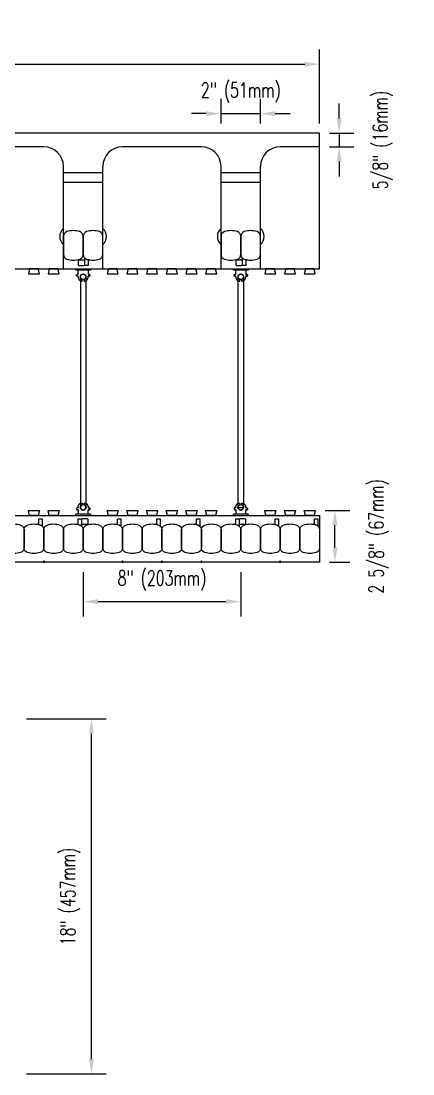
# Model space of a CAD drawing. Header units: inches. Extents: x 434.7 to 494.2, y 240.4 to 298.6.
# Drawn here: x 474.3 to 494.2, y 243.7 to 297.1 of the extents above; entities that cross this region are included whole.
import ezdxf

# ---------------------------------------------------------------- set-up
doc = ezdxf.new("R2010")
doc.units = ezdxf.units.IN
doc.header["$MEASUREMENT"] = 0
for name, color, linetype in [('HATCH', 12, 'Continuous'), ('line25', 2, 'Continuous'), ('LINE50', 5, 'Continuous'), ('LINE9', 9, 'Continuous'), ('TEXT', 4, 'Continuous')]:
    doc.layers.add(name, color=color, linetype=linetype)
doc.styles.add('DIM', font='romans.shx', dxfattribs={"width": 0.7})
doc.dimstyles.new('ext_8', dxfattribs={"dimscale": 8, "dimtxt": 0.09375, "dimasz": 0.09375, "dimexe": 0.09375, "dimexo": 0.0625, "dimgap": 0.0625, "dimtad": 1, "dimdec": 3, "dimzin": 3, "dimdsep": 46, "dimlunit": 4, "dimtxsty": 'DIM', "dimcen": 0.09, "dimdle": 0.09375, "dimclrt": 4, "dimadec": 0, "dimazin": 0, "dimtfac": 1, "dimtdec": 3, "dimtmove": 2, "dimatfit": 3, "dimfxl": 0.09375, "dimfrac": 2, "dimtolj": 1, "dimtzin": 0, "dimarcsym": 0})

# ---------------------------------------------------------------- blocks, each defined once
blk = doc.blocks.new('*D36')
at = {"layer": 'Defpoints', "color": 0, "transparency": 16777216}
for p in [(489.428, 291.365), (489.428, 290.677), (490.419, 290.677)]:
    blk.add_point(p, dxfattribs=at)
at = {"layer": 'TEXT', "color": 0, "lineweight": -2, "transparency": 16777216}
for p, q in [((490.419, 292.115), (490.419, 292.865)), ((489.928, 291.365), (491.169, 291.365)), ((490.419, 291.365), (490.419, 290.677)), ((489.928, 290.677), (491.169, 290.677)), ((490.419, 289.927), (490.419, 289.177))]:
    blk.add_line(p, q, dxfattribs=at)
at = {"layer": 'TEXT', "color": 0, "transparency": 16777216}
for points in [[(490.294, 292.115), (490.544, 292.115), (490.419, 291.365)], [(490.294, 289.927), (490.544, 289.927), (490.419, 290.677)]]:
    blk.add_solid(points, dxfattribs=at)
at = {"layer": 'TEXT', "color": 4, "transparency": 16777216, "insert": (492.633, 291.021), "char_height": 0.75, "attachment_point": 5, "rotation": 90, "style": 'DIM'}
blk.add_mtext('\\A1;5/8" (16mm)', dxfattribs=at)
blk = doc.blocks.new('*D37')
at = {"layer": 'Defpoints', "color": 0, "transparency": 16777216}
for p in [(489.209, 272.24), (490.209, 272.24), (489.428, 269.615)]:
    blk.add_point(p, dxfattribs=at)
at = {"layer": 'TEXT', "color": 0, "lineweight": -2, "transparency": 16777216}
for p, q in [((489.709, 272.24), (490.959, 272.24)), ((490.209, 270.365), (490.209, 271.49)), ((489.928, 269.615), (490.959, 269.615))]:
    blk.add_line(p, q, dxfattribs=at)
at = {"layer": 'TEXT', "color": 0, "transparency": 16777216}
for points in [[(490.084, 271.49), (490.334, 271.49), (490.209, 272.24)], [(490.084, 270.365), (490.334, 270.365), (490.209, 269.615)]]:
    blk.add_solid(points, dxfattribs=at)
at = {"layer": 'TEXT', "color": 4, "transparency": 16777216, "insert": (492.424, 270.927), "char_height": 0.75, "attachment_point": 5, "rotation": 90, "style": 'DIM'}
blk.add_mtext('\\A1;2 5/8" (67mm)', dxfattribs=at)
blk = doc.blocks.new('*D29')
at = {"layer": 'Defpoints', "color": 0, "transparency": 16777216}
for p in [(486.428, 292.358), (484.428, 291.365), (486.428, 291.365)]:
    blk.add_point(p, dxfattribs=at)
at = {"layer": 'TEXT', "color": 0, "lineweight": -2, "transparency": 16777216}
for p, q in [((484.428, 291.865), (484.428, 293.108)), ((486.428, 291.865), (486.428, 293.108)), ((483.678, 292.358), (482.928, 292.358)), ((484.428, 292.358), (486.428, 292.358)), ((487.178, 292.358), (487.928, 292.358))]:
    blk.add_line(p, q, dxfattribs=at)
at = {"layer": 'TEXT', "color": 0, "transparency": 16777216}
for points in [[(483.678, 292.483), (483.678, 292.233), (484.428, 292.358)], [(487.178, 292.483), (487.178, 292.233), (486.428, 292.358)]]:
    blk.add_solid(points, dxfattribs=at)
at = {"layer": 'TEXT', "color": 4, "transparency": 16777216, "insert": (485.428, 293.43), "char_height": 0.75, "attachment_point": 5, "style": 'DIM'}
blk.add_mtext('\\A1;2" (51mm)', dxfattribs=at)
blk = doc.blocks.new('*D38')
at = {"layer": 'Defpoints', "color": 0, "transparency": 16777216}
for p in [(489.428, 294.863), (441.428, 291.365), (489.428, 291.365)]:
    blk.add_point(p, dxfattribs=at)
at = {"layer": 'TEXT', "color": 0, "lineweight": -2, "transparency": 16777216}
for p, q in [((441.428, 291.865), (441.428, 295.613)), ((489.428, 291.865), (489.428, 295.613)), ((442.178, 294.863), (488.678, 294.863))]:
    blk.add_line(p, q, dxfattribs=at)
at = {"layer": 'TEXT', "color": 0, "transparency": 16777216}
for points in [[(442.178, 294.988), (442.178, 294.738), (441.428, 294.863)], [(488.678, 294.988), (488.678, 294.738), (489.428, 294.863)]]:
    blk.add_solid(points, dxfattribs=at)
at = {"layer": 'TEXT', "color": 4, "transparency": 16777216, "insert": (465.428, 295.935), "char_height": 0.75, "attachment_point": 5, "style": 'DIM'}
blk.add_mtext('\\A1;48" (1219mm)', dxfattribs=at)
blk = doc.blocks.new('*D32')
at = {"layer": 'Defpoints', "color": 0, "transparency": 16777216}
for p in [(477.428, 269.615), (485.428, 269.615), (485.428, 267.615)]:
    blk.add_point(p, dxfattribs=at)
at = {"layer": 'TEXT', "color": 0, "lineweight": -2, "transparency": 16777216}
for p, q in [((477.428, 269.115), (477.428, 266.865)), ((485.428, 269.115), (485.428, 266.865)), ((478.178, 267.615), (484.678, 267.615))]:
    blk.add_line(p, q, dxfattribs=at)
at = {"layer": 'TEXT', "color": 0, "transparency": 16777216}
for points in [[(478.178, 267.74), (478.178, 267.49), (477.428, 267.615)], [(484.678, 267.74), (484.678, 267.49), (485.428, 267.615)]]:
    blk.add_solid(points, dxfattribs=at)
at = {"layer": 'TEXT', "color": 4, "transparency": 16777216, "insert": (481.428, 268.686), "char_height": 0.75, "attachment_point": 5, "style": 'DIM'}
blk.add_mtext('\\A1;8" (203mm)', dxfattribs=at)
blk = doc.blocks.new('*D34')
at = {"layer": 'Defpoints', "color": 0, "transparency": 16777216}
for p in [(474.053, 261.667), (477.847, 261.667), (474.053, 243.667)]:
    blk.add_point(p, dxfattribs=at)
at = {"layer": 'TEXT', "color": 0, "lineweight": -2, "transparency": 16777216}
for p, q in [((474.553, 261.667), (478.597, 261.667)), ((477.847, 244.417), (477.847, 260.917)), ((474.553, 243.667), (478.597, 243.667))]:
    blk.add_line(p, q, dxfattribs=at)
at = {"layer": 'TEXT', "color": 0, "transparency": 16777216}
for points in [[(477.722, 260.917), (477.972, 260.917), (477.847, 261.667)], [(477.722, 244.417), (477.972, 244.417), (477.847, 243.667)]]:
    blk.add_solid(points, dxfattribs=at)
at = {"layer": 'TEXT', "color": 4, "transparency": 16777216, "insert": (476.775, 252.667), "char_height": 0.75, "attachment_point": 5, "rotation": 90, "style": 'DIM'}
blk.add_mtext('\\A1;18" (457mm)', dxfattribs=at)
blk = doc.blocks.new('WEB_12_CENTRE_TOP')
for p, q in [((11.688, 0.141), (0, 0.141)), ((11.688, -0.141), (0, -0.141))]:
    blk.add_line(p, q)
for centre in [(0, 0), (11.688, 0)]:
    blk.add_circle(centre, 0.141)
blk = doc.blocks.new('Connector')
blk.add_point((0.271, 0))
at = {"layer": 'LINE9'}
for p, q in [((0, 0.375), (0, -0.375)), ((0.062, -0.375), (0.062, 0.375)), ((0.281, 0.25), (0.062, 0.25))]:
    blk.add_line(p, q, dxfattribs=at)
for points, weights in [([(0.007, 0.375), (0.004, 0.375), (0, 0.375)], [1, 0.972587069138, 0.950305488115]), ([(0.327, 0.343), (0.308, 0.343), (0.281, 0.317), (0.281, 0.297)], [1, 0.85355339, 0.85355339, 1]), ([(0.328, 0.343), (0.327, 0.343), (0.327, 0.343)], [1, 0.70710678, 1]), ([(0.375, 0.297), (0.375, 0.317), (0.348, 0.343), (0.329, 0.343)], [1, 0.85355339, 0.85355339, 1]), ([(0.406, 0.25), (0.546, 0.25), (0.619, 0.131)], [0.958404415409, 0.794674173519, 0.864651571113]), ([(0.619, 0.052), (0.612, 0.049), (0.604, 0.049)], [0.83615024178, 0.892081430621, 1]), ([(0, -0.375), (0.004, -0.375), (0.007, -0.375)], [0.950305488115, 0.972587069138, 1]), ([(0.281, -0.297), (0.281, -0.317), (0.308, -0.343), (0.327, -0.343)], [1, 0.85355339, 0.85355339, 1]), ([(0.327, -0.343), (0.281, -0.343), (0.281, -0.297)], [1, 0.70710678, 1]), ([(0.329, -0.343), (0.348, -0.343), (0.375, -0.317), (0.375, -0.297)], [1, 0.85355339, 0.85355339, 1]), ([(0.375, -0.297), (0.375, -0.343), (0.329, -0.343)], [1, 0.70710678, 1]), ([(0.619, -0.131), (0.546, -0.25), (0.406, -0.25)], [0.864651574428, 0.794674169686, 0.958404415195]), ([(0.604, -0.049), (0.612, -0.049), (0.619, -0.052)], [1, 0.89208144177, 0.836150253337])]:
    blk.add_rational_spline(points, weights, degree=2, dxfattribs=at)
for points, degree in [([(0, 0.375), (0.002, 0.375), (0.005, 0.375), (0.007, 0.375)], 3), ([(0.007, 0.375), (0.021, 0.375), (0.051, 0.375), (0.062, 0.375), (0.062, 0.375)], 3), ([(0.281, 0.25), (0.281, 0.297)], 1), ([(0.327, 0.343), (0.327, 0.343), (0.328, 0.343), (0.328, 0.343)], 3), ([(0.328, 0.343), (0.329, 0.343), (0.329, 0.343), (0.329, 0.343)], 3), ([(0.375, 0.25), (0.375, 0.297)], 1), ([(0.406, 0.25), (0.375, 0.25)], 1), ([(0.406, 0.25), (0.406, 0.25)], 1), ([(0.406, 0.25), (0.406, 0.25)], 1), ([(0.406, 0.25), (0.406, 0.25)], 1), ([(0.406, 0.25), (0.406, 0.25)], 1), ([(0.406, 0.25), (0.406, 0.25)], 1), ([(0.406, 0.25), (0.406, 0.25)], 1), ([(0.406, 0.25), (0.406, 0.25)], 1), ([(0.406, 0.25), (0.406, 0.25)], 1), ([(0.406, 0.25), (0.406, 0.25)], 1), ([(0.406, 0.25), (0.406, 0.25)], 1), ([(0.406, 0.25), (0.406, 0.25)], 1), ([(0.406, 0.25), (0.406, 0.25)], 1), ([(0.406, 0.25), (0.406, 0.25)], 1), ([(0.406, 0.25), (0.406, 0.25)], 1), ([(0.406, 0.25), (0.406, 0.25)], 1), ([(0.406, 0.25), (0.406, 0.25)], 1), ([(0.406, 0.25), (0.406, 0.25)], 1), ([(0.406, 0.25), (0.406, 0.25)], 1), ([(0.406, 0.25), (0.406, 0.25)], 1), ([(0.406, 0.25), (0.406, 0.25)], 1), ([(0.406, 0.25), (0.406, 0.25)], 1), ([(0.406, 0.25), (0.406, 0.25)], 1), ([(0.406, 0.25), (0.406, 0.25)], 1), ([(0.406, 0.25), (0.406, 0.25)], 1), ([(0.604, 0.049), (0.532, 0.049)], 1), ([(0.532, 0.049), (0.532, 0.049)], 1), ([(0.532, 0.049), (0.532, 0.049)], 1), ([(0.532, 0.049), (0.532, 0.049)], 1), ([(0.532, 0.049), (0.532, 0.049)], 1), ([(0.532, 0.049), (0.532, 0.049)], 1), ([(0.532, 0.049), (0.532, 0.049)], 1), ([(0.532, 0.049), (0.532, 0.049)], 1), ([(0.532, 0.049), (0.532, 0.049)], 1), ([(0.532, 0.049), (0.532, 0.049)], 1), ([(0.532, 0.049), (0.532, 0.049)], 1), ([(0.604, 0.049), (0.609, 0.049), (0.614, 0.05), (0.619, 0.052)], 3), ([(0.604, 0.049), (0.604, 0.049)], 1), ([(0.604, 0.049), (0.604, 0.049)], 1), ([(0.604, 0.049), (0.604, 0.049)], 1), ([(0.604, 0.049), (0.604, 0.049)], 1), ([(0.619, 0.131), (0.619, 0.052)], 1), ([(0.619, 0.131), (0.619, 0.131)], 1), ([(0.619, 0.131), (0.619, 0.131)], 1), ([(0.619, 0.131), (0.619, 0.131)], 1), ([(0.619, 0.131), (0.619, 0.131)], 1), ([(0.007, -0.375), (0.005, -0.375), (0.002, -0.375), (0, -0.375)], 3), ([(0.062, -0.375), (0.062, -0.375), (0.051, -0.375), (0.021, -0.375), (0.007, -0.375)], 3), ([(0.062, -0.25), (0.281, -0.25)], 1), ([(0.281, -0.297), (0.281, -0.25)], 1), ([(0.281, -0.25), (0.281, -0.297)], 1), ([(0.328, -0.343), (0.328, -0.343), (0.327, -0.343), (0.327, -0.343)], 3), ([(0.329, -0.343), (0.329, -0.343), (0.329, -0.343), (0.328, -0.343)], 3), ([(0.375, -0.25), (0.375, -0.297)], 1), ([(0.375, -0.297), (0.375, -0.25)], 1), ([(0.406, -0.25), (0.375, -0.25)], 1), ([(0.406, -0.25), (0.406, -0.25)], 1), ([(0.406, -0.25), (0.406, -0.25)], 1), ([(0.406, -0.25), (0.406, -0.25)], 1), ([(0.406, -0.25), (0.406, -0.25)], 1), ([(0.406, -0.25), (0.406, -0.25)], 1), ([(0.406, -0.25), (0.406, -0.25)], 1), ([(0.406, -0.25), (0.406, -0.25)], 1), ([(0.406, -0.25), (0.406, -0.25)], 1), ([(0.406, -0.25), (0.406, -0.25)], 1), ([(0.406, -0.25), (0.406, -0.25)], 1), ([(0.406, -0.25), (0.406, -0.25)], 1), ([(0.532, -0.049), (0.604, -0.049)], 1), ([(0.604, -0.049), (0.58, -0.049), (0.556, -0.049), (0.532, -0.049)], 3), ([(0.532, -0.049), (0.532, -0.049)], 1), ([(0.532, -0.049), (0.532, -0.049)], 1), ([(0.532, -0.049), (0.532, -0.049)], 1), ([(0.532, -0.049), (0.532, -0.049)], 1), ([(0.619, -0.052), (0.614, -0.05), (0.609, -0.049), (0.604, -0.049)], 3), ([(0.604, -0.049), (0.604, -0.049)], 1), ([(0.604, -0.049), (0.604, -0.049)], 1), ([(0.604, -0.049), (0.604, -0.049)], 1), ([(0.604, -0.049), (0.604, -0.049)], 1), ([(0.604, -0.049), (0.604, -0.049)], 1), ([(0.604, -0.049), (0.604, -0.049)], 1), ([(0.604, -0.049), (0.604, -0.049)], 1), ([(0.604, -0.049), (0.604, -0.049)], 1), ([(0.619, -0.052), (0.619, -0.131)], 1), ([(0.619, -0.131), (0.619, -0.131)], 1), ([(0.619, -0.131), (0.619, -0.131)], 1), ([(0.619, -0.131), (0.619, -0.131)], 1), ([(0.619, -0.131), (0.619, -0.131)], 1)]:
    blk.add_open_spline(points, degree=degree, dxfattribs=at)
for points, weights, knots in [([(0.062, 0.375), (0.062, 0.375), (0.046, 0.375), (0.03, 0.375), (0.007, 0.375)], [0.868718858569, 0.861102746415, 1, 0.861102734288, 0.868718859898], [0, 0, 0, 0.5, 0.5, 1, 1, 1]), ([(0.532, 0.049), (0.472, 0.203), (0.333, 0.113), (0.157, 0), (0.333, -0.113), (0.472, -0.203), (0.532, -0.049)], [0.899508922286, 0.599718215298, 1, 0.54226024, 1, 0.599718224335, 0.899508908749], [0, 0, 0, 0.318112, 0.318112, 0.681888, 0.681888, 1, 1, 1]), ([(0.007, -0.375), (0.03, -0.375), (0.046, -0.375), (0.062, -0.375), (0.062, -0.375)], [0.868718859319, 0.861102739573, 1, 0.861102742958, 0.868718858948], [0, 0, 0, 0.5, 0.5, 1, 1, 1])]:
    blk.add_rational_spline(points, weights, degree=2, knots=knots, dxfattribs=at)

msp = doc.modelspace()

# ---------------------------------------------------------------- linework, layer by layer
at = {"layer": 'HATCH'}
for p, q in [((478.4282, 289.3648), (476.4282, 289.3648)), ((486.4282, 289.3648), (484.4282, 289.3648)), ((478.4282, 288.8648), (476.4282, 288.8648)), ((486.4282, 288.8648), (484.4282, 288.8648))]:
    msp.add_line(p, q, dxfattribs=at)
at = {"layer": 'line25'}
for p, q in [((475.4282, 290.6773), (471.4282, 290.6773)), ((483.4282, 290.6773), (479.4282, 290.6773)), ((489.4282, 290.6773), (487.4282, 290.6773)), ((476.4282, 284.4898), (476.4282, 289.6773)), ((478.4282, 284.4898), (478.4282, 289.6773)), ((484.4282, 284.4898), (484.4282, 289.6773)), ((486.4282, 284.4898), (486.4282, 289.6773)), ((441.4282, 284.4898), (489.4282, 284.4898)), ((485.3225, 272.3958), (485.5338, 272.3958)), ((441.4282, 271.9898), (489.4282, 271.9898))]:
    msp.add_line(p, q, dxfattribs=at)
for points in [[(474.7093, 284.4898), (474.647, 284.2398), (475.2093, 284.2398), (475.147, 284.4898)], [(475.7093, 284.4898), (475.647, 284.2398), (476.2093, 284.2398), (476.147, 284.4898)], [(478.7093, 284.4898), (478.647, 284.2398), (479.2093, 284.2398), (479.147, 284.4898)], [(479.7093, 284.4898), (479.647, 284.2398), (480.2093, 284.2398), (480.147, 284.4898)], [(480.7093, 284.4898), (480.647, 284.2398), (481.2093, 284.2398), (481.147, 284.4898)], [(481.7093, 284.4898), (481.647, 284.2398), (482.2093, 284.2398), (482.147, 284.4898)], [(482.7093, 284.4898), (482.647, 284.2398), (483.2093, 284.2398), (483.147, 284.4898)], [(483.7093, 284.4898), (483.647, 284.2398), (484.2093, 284.2398), (484.147, 284.4898)], [(486.7093, 284.4898), (486.647, 284.2398), (487.2093, 284.2398), (487.147, 284.4898)], [(487.7093, 284.4898), (487.647, 284.2398), (488.2093, 284.2398), (488.147, 284.4898)], [(488.7093, 284.4898), (488.647, 284.2398), (489.2093, 284.2398), (489.147, 284.4898)], [(474.7093, 271.9898), (474.647, 272.2398), (475.2093, 272.2398), (475.147, 271.9898)], [(475.7093, 271.9898), (475.647, 272.2398), (476.2093, 272.2398), (476.147, 271.9898)], [(478.7093, 271.9898), (478.647, 272.2398), (479.2093, 272.2398), (479.147, 271.9898)], [(479.7093, 271.9898), (479.647, 272.2398), (480.2093, 272.2398), (480.147, 271.9898)], [(480.7093, 271.9898), (480.647, 272.2398), (481.2093, 272.2398), (481.147, 271.9898)], [(481.7093, 271.9898), (481.647, 272.2398), (482.2093, 272.2398), (482.147, 271.9898)], [(482.7093, 271.9898), (482.647, 272.2398), (483.2093, 272.2398), (483.147, 271.9898)], [(483.7093, 271.9898), (483.647, 272.2398), (484.2093, 272.2398), (484.147, 271.9898)], [(486.7093, 271.9898), (486.647, 272.2398), (487.2093, 272.2398), (487.147, 271.9898)], [(487.7093, 271.9898), (487.647, 272.2398), (488.2093, 272.2398), (488.147, 271.9898)], [(488.7093, 271.9898), (488.647, 272.2398), (489.2093, 272.2398), (489.147, 271.9898)]]:
    msp.add_lwpolyline(points, close=True, dxfattribs=at)
for centre, start, end in [((475.4282, 289.6773), 0, 90), ((479.4282, 289.6773), 90, 180), ((483.4282, 289.6773), 0, 90), ((487.4282, 289.6773), 90, 180)]:
    msp.add_arc(centre, 1, start, end, dxfattribs=at)
at = {"layer": 'LINE50'}
for p, q in [((489.4282, 291.3648), (441.4282, 291.3648)), ((489.4282, 284.4898), (489.4282, 291.3648)), ((489.4282, 271.9898), (489.4282, 269.6148)), ((489.4282, 269.6148), (441.4282, 269.6148))]:
    msp.add_line(p, q, dxfattribs=at)
at = {"layer": 'LINE9'}
for points in [[(476.6012, 284.9789, 0.1576708), (477.2551, 284.9789, 0.3253046), (477.4282, 285.2167), (477.4282, 286.1379, 0.3253046), (477.2551, 286.3758, 0.1576708), (476.6012, 286.3758, 0.3253046), (476.4282, 286.1379), (476.4282, 285.2167, 0.3253046)], [(477.6012, 284.9789, 0.1576708), (478.2551, 284.9789, 0.3253046), (478.4282, 285.2167), (478.4282, 286.1379, 0.3253046), (478.2551, 286.3758, 0.1576708), (477.6012, 286.3758, 0.3253046), (477.4282, 286.1379), (477.4282, 285.2167, 0.3253046)], [(484.6012, 284.9789, 0.1576708), (485.2551, 284.9789, 0.3253046), (485.4282, 285.2167), (485.4282, 286.1379, 0.3253046), (485.2551, 286.3758, 0.1576708), (484.6012, 286.3758, 0.3253046), (484.4282, 286.1379), (484.4282, 285.2167, 0.3253046)], [(485.6012, 284.9789, 0.1576708), (486.2551, 284.9789, 0.3253046), (486.4282, 285.2167), (486.4282, 286.1379, 0.3253046), (486.2551, 286.3758, 0.1576708), (485.6012, 286.3758, 0.3253046), (485.4282, 286.1379), (485.4282, 285.2167, 0.3253046)], [(477.2366, 284.6583), (477.4489, 284.6583, 0.4142136), (477.5114, 284.7208), (477.5114, 284.8733, 0.4142136), (477.4489, 284.9358), (477.2366, 284.9358, 0.4142136), (477.1741, 284.8733), (477.1741, 284.7208, 0.4142136)], [(477.6012, 284.9789, 0.0372667), (477.7549, 284.9415, 0.4630356), (477.6822, 284.8799), (477.6822, 284.6583), (477.5114, 284.6583), (477.5114, 285.0044, 0.1890024), (477.4948, 285.0468, 0.1284074)], [(485.2366, 284.6583), (485.4489, 284.6583, 0.4142136), (485.5114, 284.7208), (485.5114, 284.8733, 0.4142136), (485.4489, 284.9358), (485.2366, 284.9358, 0.4142136), (485.1741, 284.8733), (485.1741, 284.7208, 0.4142136)], [(485.6012, 284.9789, 0.0372667), (485.7549, 284.9415, 0.4630356), (485.6822, 284.8799), (485.6822, 284.6583), (485.5114, 284.6583), (485.5114, 285.0044, 0.1890024), (485.4948, 285.0468, 0.1284074)], [(475.2551, 271.5008, 0.0372667), (475.1014, 271.5381, 0.4630356), (475.1741, 271.5998), (475.1741, 271.8214), (475.3449, 271.8214), (475.3449, 271.4753, 0.1890024), (475.3616, 271.4328, 0.1284074)], [(477.2551, 271.5008, 0.0372667), (477.1014, 271.5381, 0.4630356), (477.1741, 271.5998), (477.1741, 271.8214), (477.3449, 271.8214), (477.3449, 271.4753, 0.1890024), (477.3616, 271.4328, 0.1284074)], [(477.3449, 271.6064, 0.4142136), (477.4074, 271.5439), (477.6197, 271.5439, 0.4142136), (477.6822, 271.6064), (477.6822, 271.7589, 0.4142136), (477.6197, 271.8214), (477.4074, 271.8214, 0.4142136), (477.3449, 271.7589)], [(479.2551, 271.5008, 0.0372667), (479.1014, 271.5381, 0.4630356), (479.1741, 271.5998), (479.1741, 271.8214), (479.3449, 271.8214), (479.3449, 271.4753, 0.1890024), (479.3616, 271.4328, 0.1284074)], [(481.2551, 271.5008, 0.0372667), (481.1014, 271.5381, 0.4630356), (481.1741, 271.5998), (481.1741, 271.8214), (481.3449, 271.8214), (481.3449, 271.4753, 0.1890024), (481.3616, 271.4328, 0.1284074)], [(483.2551, 271.5008, 0.0372667), (483.1014, 271.5381, 0.4630356), (483.1741, 271.5998), (483.1741, 271.8214), (483.3449, 271.8214), (483.3449, 271.4753, 0.1890024), (483.3616, 271.4328, 0.1284074)], [(485.2551, 271.5008, 0.0372667), (485.1014, 271.5381, 0.4630356), (485.1741, 271.5998), (485.1741, 271.8214), (485.3449, 271.8214), (485.3449, 271.4753, 0.1890024), (485.3616, 271.4328, 0.1284074)], [(485.3449, 271.6064, 0.4142136), (485.4074, 271.5439), (485.6197, 271.5439, 0.4142136), (485.6822, 271.6064), (485.6822, 271.7589, 0.4142136), (485.6197, 271.8214), (485.4074, 271.8214, 0.4142136), (485.3449, 271.7589)], [(487.2551, 271.5008, 0.0372667), (487.1014, 271.5381, 0.4630356), (487.1741, 271.5998), (487.1741, 271.8214), (487.3449, 271.8214), (487.3449, 271.4753, 0.1890024), (487.3616, 271.4328, 0.1284074)], [(489.2551, 271.5008, 0.0372667), (489.1014, 271.5381, 0.4630356), (489.1741, 271.5998), (489.1741, 271.8214), (489.3449, 271.8214), (489.3449, 271.4753, 0.1890024), (489.3616, 271.4328, 0.1284074)], [(473.6012, 271.5008, -0.1576708), (474.2551, 271.5008, -0.3253046), (474.4282, 271.2629), (474.4282, 270.3417, -0.3253046), (474.2551, 270.1039, -0.1576708), (473.6012, 270.1039, -0.3253046), (473.4282, 270.3417), (473.4282, 271.2629, -0.3253046)], [(474.6012, 271.5008, -0.1576708), (475.2551, 271.5008, -0.3253046), (475.4282, 271.2629), (475.4282, 270.3417, -0.3253046), (475.2551, 270.1039, -0.1576708), (474.6012, 270.1039, -0.3253046), (474.4282, 270.3417), (474.4282, 271.2629, -0.3253046)], [(475.6012, 271.5008, -0.1576708), (476.2551, 271.5008, -0.3253046), (476.4282, 271.2629), (476.4282, 270.3417, -0.3253046), (476.2551, 270.1039, -0.1576708), (475.6012, 270.1039, -0.3253046), (475.4282, 270.3417), (475.4282, 271.2629, -0.3253046)], [(476.6012, 271.5008, -0.1576708), (477.2551, 271.5008, -0.3253046), (477.4282, 271.2629), (477.4282, 270.3417, -0.3253046), (477.2551, 270.1039, -0.1576708), (476.6012, 270.1039, -0.3253046), (476.4282, 270.3417), (476.4282, 271.2629, -0.3253046)], [(477.6012, 271.5008, -0.1576708), (478.2551, 271.5008, -0.3253046), (478.4282, 271.2629), (478.4282, 270.3417, -0.3253046), (478.2551, 270.1039, -0.1576708), (477.6012, 270.1039, -0.3253046), (477.4282, 270.3417), (477.4282, 271.2629, -0.3253046)], [(478.6012, 271.5008, -0.1576708), (479.2551, 271.5008, -0.3253046), (479.4282, 271.2629), (479.4282, 270.3417, -0.3253046), (479.2551, 270.1039, -0.1576708), (478.6012, 270.1039, -0.3253046), (478.4282, 270.3417), (478.4282, 271.2629, -0.3253046)], [(479.6012, 271.5008, -0.1576708), (480.2551, 271.5008, -0.3253046), (480.4282, 271.2629), (480.4282, 270.3417, -0.3253046), (480.2551, 270.1039, -0.1576708), (479.6012, 270.1039, -0.3253046), (479.4282, 270.3417), (479.4282, 271.2629, -0.3253046)], [(480.6012, 271.5008, -0.1576708), (481.2551, 271.5008, -0.3253046), (481.4282, 271.2629), (481.4282, 270.3417, -0.3253046), (481.2551, 270.1039, -0.1576708), (480.6012, 270.1039, -0.3253046), (480.4282, 270.3417), (480.4282, 271.2629, -0.3253046)], [(481.6012, 271.5008, -0.1576708), (482.2551, 271.5008, -0.3253046), (482.4282, 271.2629), (482.4282, 270.3417, -0.3253046), (482.2551, 270.1039, -0.1576708), (481.6012, 270.1039, -0.3253046), (481.4282, 270.3417), (481.4282, 271.2629, -0.3253046)], [(482.6012, 271.5008, -0.1576708), (483.2551, 271.5008, -0.3253046), (483.4282, 271.2629), (483.4282, 270.3417, -0.3253046), (483.2551, 270.1039, -0.1576708), (482.6012, 270.1039, -0.3253046), (482.4282, 270.3417), (482.4282, 271.2629, -0.3253046)], [(483.6012, 271.5008, -0.1576708), (484.2551, 271.5008, -0.3253046), (484.4282, 271.2629), (484.4282, 270.3417, -0.3253046), (484.2551, 270.1039, -0.1576708), (483.6012, 270.1039, -0.3253046), (483.4282, 270.3417), (483.4282, 271.2629, -0.3253046)], [(484.6012, 271.5008, -0.1576708), (485.2551, 271.5008, -0.3253046), (485.4282, 271.2629), (485.4282, 270.3417, -0.3253046), (485.2551, 270.1039, -0.1576708), (484.6012, 270.1039, -0.3253046), (484.4282, 270.3417), (484.4282, 271.2629, -0.3253046)], [(485.6012, 271.5008, -0.1576708), (486.2551, 271.5008, -0.3253046), (486.4282, 271.2629), (486.4282, 270.3417, -0.3253046), (486.2551, 270.1039, -0.1576708), (485.6012, 270.1039, -0.3253046), (485.4282, 270.3417), (485.4282, 271.2629, -0.3253046)], [(486.6012, 271.5008, -0.1576708), (487.2551, 271.5008, -0.3253046), (487.4282, 271.2629), (487.4282, 270.3417, -0.3253046), (487.2551, 270.1039, -0.1576708), (486.6012, 270.1039, -0.3253046), (486.4282, 270.3417), (486.4282, 271.2629, -0.3253046)], [(487.6012, 271.5008, -0.1576708), (488.2551, 271.5008, -0.3253046), (488.4282, 271.2629), (488.4282, 270.3417, -0.3253046), (488.2551, 270.1039, -0.1576708), (487.6012, 270.1039, -0.3253046), (487.4282, 270.3417), (487.4282, 271.2629, -0.3253046)], [(488.6012, 271.5008, -0.1576708), (489.2551, 271.5008, -0.3253046), (489.4282, 271.2629), (489.4282, 270.3417, -0.3253046), (489.2551, 270.1039, -0.1576708), (488.6012, 270.1039, -0.3253046), (488.4282, 270.3417), (488.4282, 271.2629, -0.3253046)]]:
    msp.add_lwpolyline(points, format="xyb", close=True, dxfattribs=at)
for points in [[(475.4594, 269.6148), (475.4282, 269.6793), (475.3969, 269.6148)], [(479.4594, 269.6148), (479.4282, 269.6793), (479.3969, 269.6148)], [(481.4594, 269.6148), (481.4282, 269.6793), (481.3969, 269.6148)], [(483.4594, 269.6148), (483.4282, 269.6793), (483.3969, 269.6148)], [(487.4594, 269.6148), (487.4282, 269.6793), (487.3969, 269.6148)]]:
    msp.add_lwpolyline(points, close=True, dxfattribs=at)
for centre, start, end in [((476.7731, 286.1334, 0.2737), 130.381, 229.619), ((478.083, 286.1334, 0.2737), 310.381, 49.619), ((484.7731, 286.1334, 0.2737), 130.381, 229.619), ((486.083, 286.1334, 0.2737), 310.381, 49.619)]:
    msp.add_arc(centre, 0.5325, start, end, dxfattribs=at)

# ---------------------------------------------------------------- block references
at = {"layer": 'LINE9', "xscale": -1, "rotation": 90}
for p in [(477.4282, 284.4898), (485.4282, 284.4898)]:
    msp.add_blockref('Connector', p, dxfattribs=at)
at = {"layer": 'LINE9', "rotation": 90}
for name, p in [('WEB_12_CENTRE_TOP', (477.4282, 272.3958, 0.2737)), ('WEB_12_CENTRE_TOP', (485.4282, 272.3958, 0.2737)), ('Connector', (477.4282, 271.9898)), ('Connector', (485.4282, 271.9898))]:
    msp.add_blockref(name, p, dxfattribs=at)

# ---------------------------------------------------------------- dimensions: what is measured, and where the dimension line sits
at = {"layer": 'TEXT'}
for base, p1, p2, text, picture, middle in [((489.4282, 294.8632), (441.4282, 291.3648), (489.4282, 291.3648), '48" (1219mm)', '*D38', (465.4282, 295.9346)), ((485.4282, 267.6148), (477.4282, 269.6148), (485.4282, 269.6148), '8" (203mm)', '*D32', (481.4282, 268.6862))]:
    dim = msp.add_linear_dim(base=base, p1=p1, p2=p2, text=text, dimstyle='ext_8', dxfattribs=at)
    dim.commit()
    dim.dimension.update_dxf_attribs({"geometry": picture, "text_midpoint": middle})
dim = msp.add_linear_dim(base=(486.4282, 292.3581), p1=(484.4282, 291.3648), p2=(486.4282, 291.3648), text='2" (51mm)', dimstyle='ext_8', dxfattribs=at)
dim.commit()
dim.dimension.update_dxf_attribs({"geometry": '*D29', "text_midpoint": (485.4282, 293.4295), "dimtype": 160})
for base, p1, p2, text, picture, middle in [((490.4186, 290.6773), (489.4282, 291.3648), (489.4282, 290.6773), '5/8" (16mm)', '*D36', (492.6329, 291.0211)), ((490.2093, 272.2398), (489.4282, 269.6148), (489.2093, 272.2398), '2 5/8" (67mm)', '*D37', (492.4236, 270.9273))]:
    dim = msp.add_linear_dim(base=base, p1=p1, p2=p2, angle=90, text=text, dimstyle='ext_8', dxfattribs=at)
    dim.commit()
    dim.dimension.update_dxf_attribs({"geometry": picture, "text_midpoint": middle, "dimtype": 160})
dim = msp.add_linear_dim(base=(477.8467, 261.6672), p1=(474.0532, 243.6672), p2=(474.0532, 261.6672), angle=90, text='18" (457mm)', dimstyle='ext_8', dxfattribs=at)
dim.commit()
dim.dimension.update_dxf_attribs({"geometry": '*D34', "text_midpoint": (476.7753, 252.6672)})

doc.saveas('drawing.dxf')
